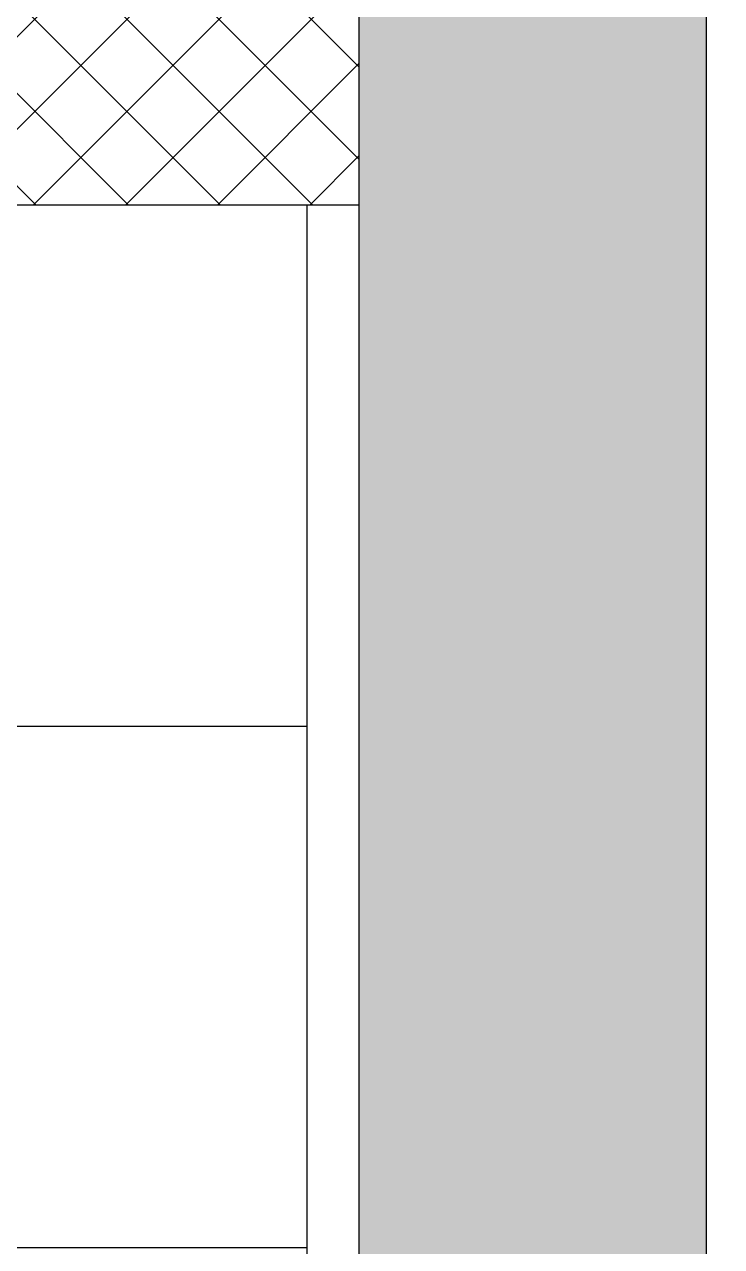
# Model space of a CAD drawing. Extents: x 468514 to 728049, y -74127 to 69080.
# Drawn here: x 615223 to 615624, y -36238 to -35535 of the extents above; entities that cross this region are included whole.
import ezdxf

# ---------------------------------------------------------------- set-up
doc = ezdxf.new("R2010")
doc.units = 0
doc.header["$LTSCALE"] = 500
doc.header["$MEASUREMENT"] = 0
for name, color, linetype in [('E 立面填充', 250, 'Continuous'), ('E 立面墙体', 245, 'Continuous'), ('E 立面标注尺寸', 9, 'Continuous'), ('E 立面装饰完成线', 225, 'Continuous')]:
    doc.layers.add(name, color=color, linetype=linetype)
doc.styles.add('PDC DIM', font='PMingLiU-ExtB.ttf', dxfattribs={"width": 0.85})
doc.dimstyles.new('PDC-A2', dxfattribs={"dimscale": 0, "dimtxt": 2.5, "dimasz": 1, "dimexe": 1, "dimexo": 1, "dimgap": 0.7, "dimtad": 1, "dimdec": 0, "dimtxsty": 'PDC DIM', "dimblk": 'ARCHTICK', "dimcen": 1, "dimdle": 1, "dimclrd": 8, "dimclre": 8, "dimclrt": 9, "dimadec": 0, "dimazin": 0, "dimtfac": 1, "dimtdec": 0, "dimtix": 1, "dimtmove": 2, "dimatfit": 3, "dimldrblk": 'PDC A2 T R', "dimfxl": 10, "dimfxlon": 1, "dimarcsym": 0})

# ---------------------------------------------------------------- blocks, each defined once
blk = doc.blocks.new('_ArchTick')
at = {"color": 0, "linetype": 'ByBlock', "const_width": 0.4}
blk.add_lwpolyline([(-0.5, -0.5), (0.5, 0.5)], dxfattribs=at)
blk = doc.blocks.new('PDC A2 T R')
at = {"color": 0, "linetype": 'ByBlock'}
blk.add_line((0, 0), (-2, 0), dxfattribs=at)
for points in [[(-2.147, 0.886), (-1.491, 1.345), (-0.6, 0), (0, 0)], [(-2.147, -0.886), (-1.491, -1.345), (-0.6, 0), (0, 0)]]:
    blk.add_solid(points, dxfattribs=at)

msp = doc.modelspace()

# ---------------------------------------------------------------- hatches: boundary and pattern name
at = {"layer": 'E 立面填充'}
h = msp.add_hatch(dxfattribs=at)
h.set_pattern_fill('ANSI37', color=256, scale=300)
h.set_pattern_definition([(45, (-3507.087, 0), (-26.5165043, 26.5165043), []), (135, (-3507.087, 0), (-26.5165043, -26.5165043), [])])
h.paths.add_polyline_path([(612515.65, -34889), (615415.65, -34889), (615415.65, -35639), (612515.65, -35639)])
h = msp.add_hatch(dxfattribs=at)
h.set_pattern_fill('_USER', color=256, scale=300, pattern_type=0)
h.set_pattern_definition([(0, (612545.65, -38039), (0, 300), [])])
edge = h.paths.add_edge_path(flags=16)
edge.add_arc((613045.65, -36539), 350, 0, 360)
h.paths.add_polyline_path([(612545.65, -35639), (615385.65, -35639), (615385.65, -38039), (612545.65, -38039)])
h = msp.add_hatch(dxfattribs=at)
h.set_pattern_fill('_USER', color=256, scale=600, angle=90, pattern_type=0)
h.set_pattern_definition([(90, (612545.65, -38039), (-600, 4e-14), [])])
h.paths.add_polyline_path([(612545.65, -35639), (615385.65, -35639), (615385.65, -38039), (612545.65, -38039)])
edge = h.paths.add_edge_path(flags=16)
edge.add_arc((613045.65, -36539), 350, 0, 360)
at = {"layer": 'E 立面墙体'}
h = msp.add_hatch(dxfattribs=at)
h.set_pattern_fill('钢筋混凝土', color=250, scale=10, pattern_type=2)
h.set_pattern_definition([(45, (113721.687, -39714), (-35.355339, 35.355339), []), (50, (113721.687, -39714), (71.726018, -6.2752135), [7.5, -82.5]), (355, (113721.69, -39714), (-13.875133, 75.219213), [6, -66]), (100.4514, (113727.664, -39714.52), (57.850938, 68.943954), [6.374019, -70.114211]), (46.1842, (113721.69, -39694), (106.724105, -16.551901), [11.25, -123.75]), (96.6356, (113730.58, -39695.38), (93.46627, 97.411787), [9.561029, -105.1713]), (351.1842, (113721.69, -39694), (93.466195, 97.41186), [9, -99]), (21, (113731.687, -39699), (59.690705, -40.261889), [7.5, -82.5]), (326, (113731.69, -39699), (24.331533, 72.515005), [6, -66]), (71.4514, (113736.66, -39702.355), (84.022263, 32.25305), [6.374019, -70.114211]), (37.5, (113721.687, -39714), (1.2159855, 33.2893854), [0.5, -65.2, 0.5, -67, 0.5, -66.25]), (7.5, (113721.687, -39714), (26.3069537, 39.4411712), [0.5, -38.2, 0.5, -63.7, 0.5, -25.25]), (327.5, (113699.387, -39714), (53.3822436, -2.2554872), [0.5, -25, 0.5, -78, 0.5, -103.5]), (317.5, (113689.387, -39714), (58.318617, 10.0104982), [0.5, -32.5, 0.5, -51.8, 0.5, -73.5])])
h.paths.add_polyline_path([(615415.65, -38089), (615615.65, -38089), (615615.65, -34889), (615415.65, -34889)])

# ---------------------------------------------------------------- linework, layer by layer
msp.add_lwpolyline([(615415.65, -38089), (615615.65, -38089), (615615.65, -34889), (615415.65, -34889)], close=True, dxfattribs=at)
at = {"layer": 'E 立面装饰完成线'}
msp.add_line((615385.65, -35639), (615385.65, -38039), dxfattribs=at)
msp.add_lwpolyline([(612515.65, -34889), (615415.65, -34889), (615415.65, -35639), (612515.65, -35639)], close=True, dxfattribs=at)

# ---------------------------------------------------------------- leaders
at = {"layer": 'E 立面标注尺寸', "annotation_type": 0, "has_hookline": 1, "hookline_direction": 0, "text_width": 536.71}
msp.add_leader([(614892.39, -36371.93), (614892.39, -34189), (615066.62, -34189)], dimstyle='PDC-A2', override={"dimscale": 30.000004, "dimtad": 0}, dxfattribs=at)

doc.saveas('drawing.dxf')
